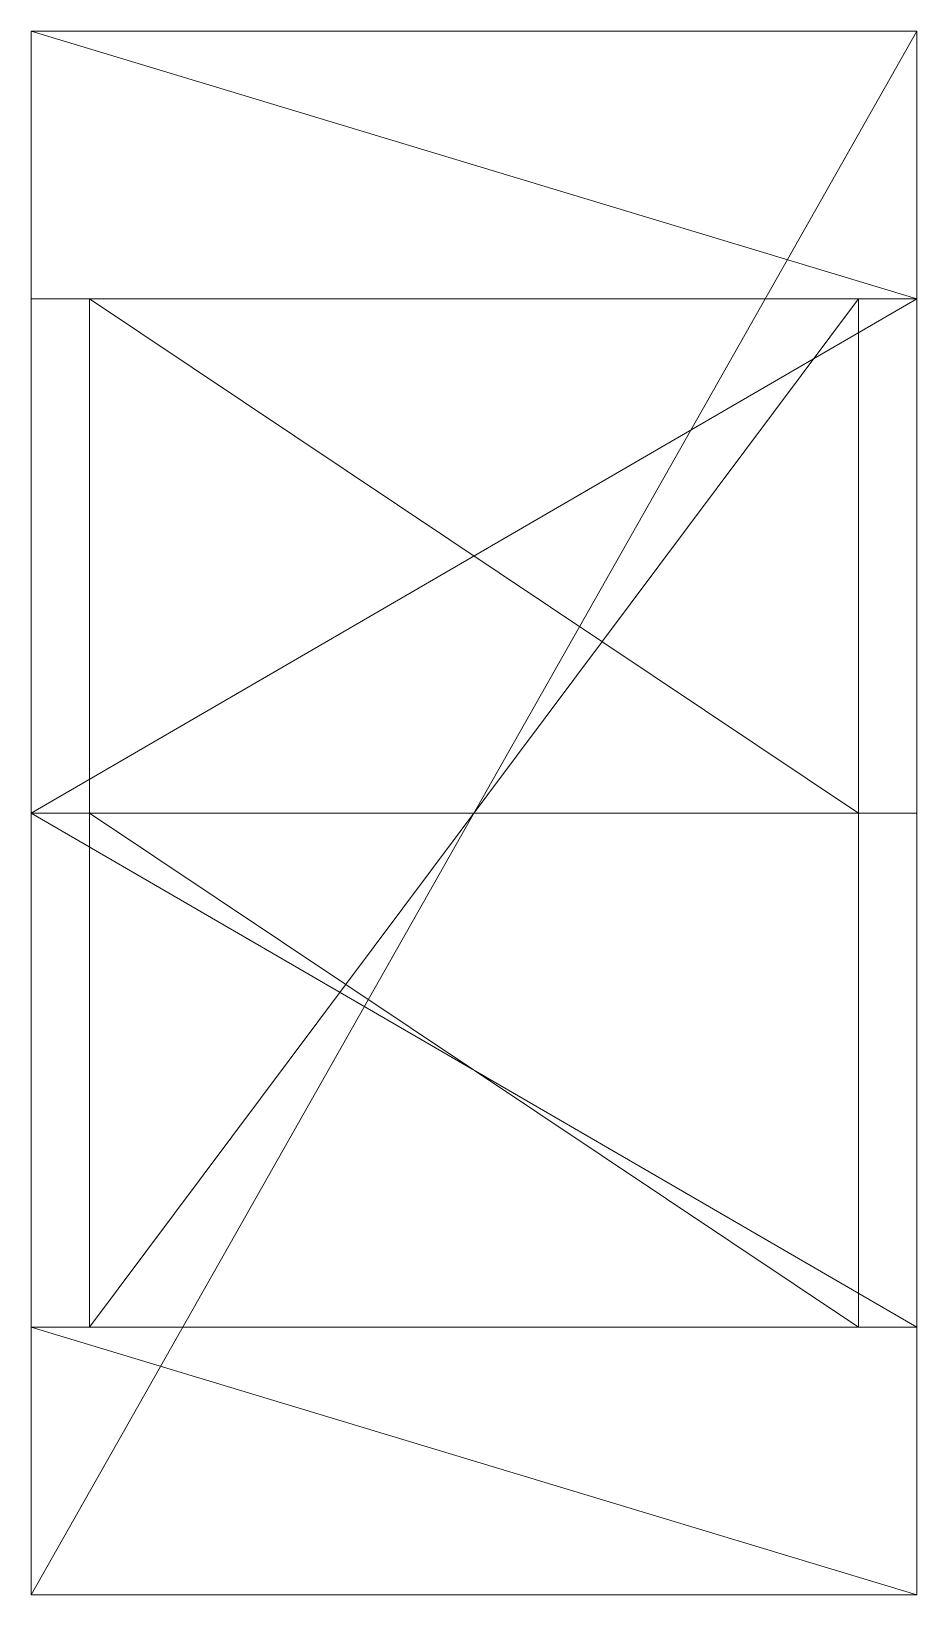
# Model space of a CAD drawing. Header units: metres. Extents: x -1934 to 257, y 0 to 411.
# Drawn here: x 0 to 0.2657, y 0 to 0.4693 of the extents above; entities that cross this region are included whole.
import ezdxf

# ---------------------------------------------------------------- set-up
doc = ezdxf.new("R2010")
doc.units = ezdxf.units.M
doc.header["$MEASUREMENT"] = 0
doc.layers.add('Layer0', color=7, linetype='Continuous', lineweight=0, true_color=0xff5454)

# ---------------------------------------------------------------- blocks, each defined once
blk = doc.blocks.new('*U4')
at = {"layer": 'Layer0', "color": 40, "linetype": 'Continuous', "lineweight": 0, "true_color": 0xf9c81a}
mesh = blk.add_polyface(dxfattribs=at)
corners = [(-4.544, -6.078, 5.504), (4.544, 6.078, 5.504), (-4.544, 6.078, 5.504), (4.544, -6.078, 5.504), (4.544, 0, -5.504), (-4.544, 0, -5.504)]
mesh.append_faces([[corners[k] for k in face] for face in [(0, 1, 2), (2, 5, 0), (1, 3, 4)]], dxfattribs={"color": 40})
mesh.append_faces([[corners[k] for k in face] for face in [(1, 0, 3), (2, 4, 5), (4, 2, 1), (3, 5, 4), (5, 3, 0)]], dxfattribs={"vtx0": -1, "color": 40})
blk = doc.blocks.new('Difference')
at = {"layer": 'Layer0', "color": 40, "linetype": 'Continuous', "lineweight": 0, "true_color": 0xf9c81a}
mesh = blk.add_polyface(dxfattribs=at)
corners = [(5.23, 6.078, 27.134), (-5.23, 0, 16.126), (5.23, 0, 16.126), (-5.23, 6.078, 27.134), (5.23, -6.078, 27.134), (-5.23, -6.078, 27.134), (5.23, 9.238, -27.134), (5.23, -9.238, 27.134), (5.23, -9.238, -27.134), (5.23, 9.238, 27.134), (-5.23, -9.238, 27.134), (-5.23, -9.238, -27.134), (-5.23, 9.238, -27.134), (-5.23, 9.238, 27.134)]
mesh.append_faces([[corners[k] for k in face] for face in [(0, 1, 2), (0, 6, 9), (0, 13, 3)]], dxfattribs={"color": 40})
mesh.append_faces([[corners[k] for k in face] for face in [(1, 0, 3), (1, 4, 2), (4, 1, 5), (6, 7, 8), (7, 5, 10), (5, 7, 4), (5, 11, 10), (12, 3, 13), (6, 11, 12), (11, 6, 8), (13, 6, 12), (6, 13, 9), (13, 0, 9), (7, 11, 8), (11, 7, 10)]], dxfattribs={"vtx0": -1, "color": 40})
mesh.append_faces([[corners[k] for k in face] for face in [(7, 6, 4), (4, 6, 2), (2, 6, 0), (11, 5, 12)]], dxfattribs={"vtx0": -1, "vtx1": -1, "color": 40})
mesh.append_faces([[corners[k] for k in face] for face in [(12, 5, 1), (12, 1, 3)]], dxfattribs={"vtx0": -1, "vtx2": -1, "color": 40})

msp = doc.modelspace()

# ---------------------------------------------------------------- block references
at = {"layer": 'Layer0', "color": 40, "linetype": 'Continuous', "lineweight": 0, "true_color": 0xf9c81a, "xscale": 0.0254, "yscale": 0.0254, "zscale": 0.0254}
for name, p in [('Difference', (0.13285, 0.23465, 0.6892)), ('*U4', (0.13285, 0.23465, 1.2386))]:
    msp.add_blockref(name, p, dxfattribs=at)

doc.saveas('drawing.dxf')
